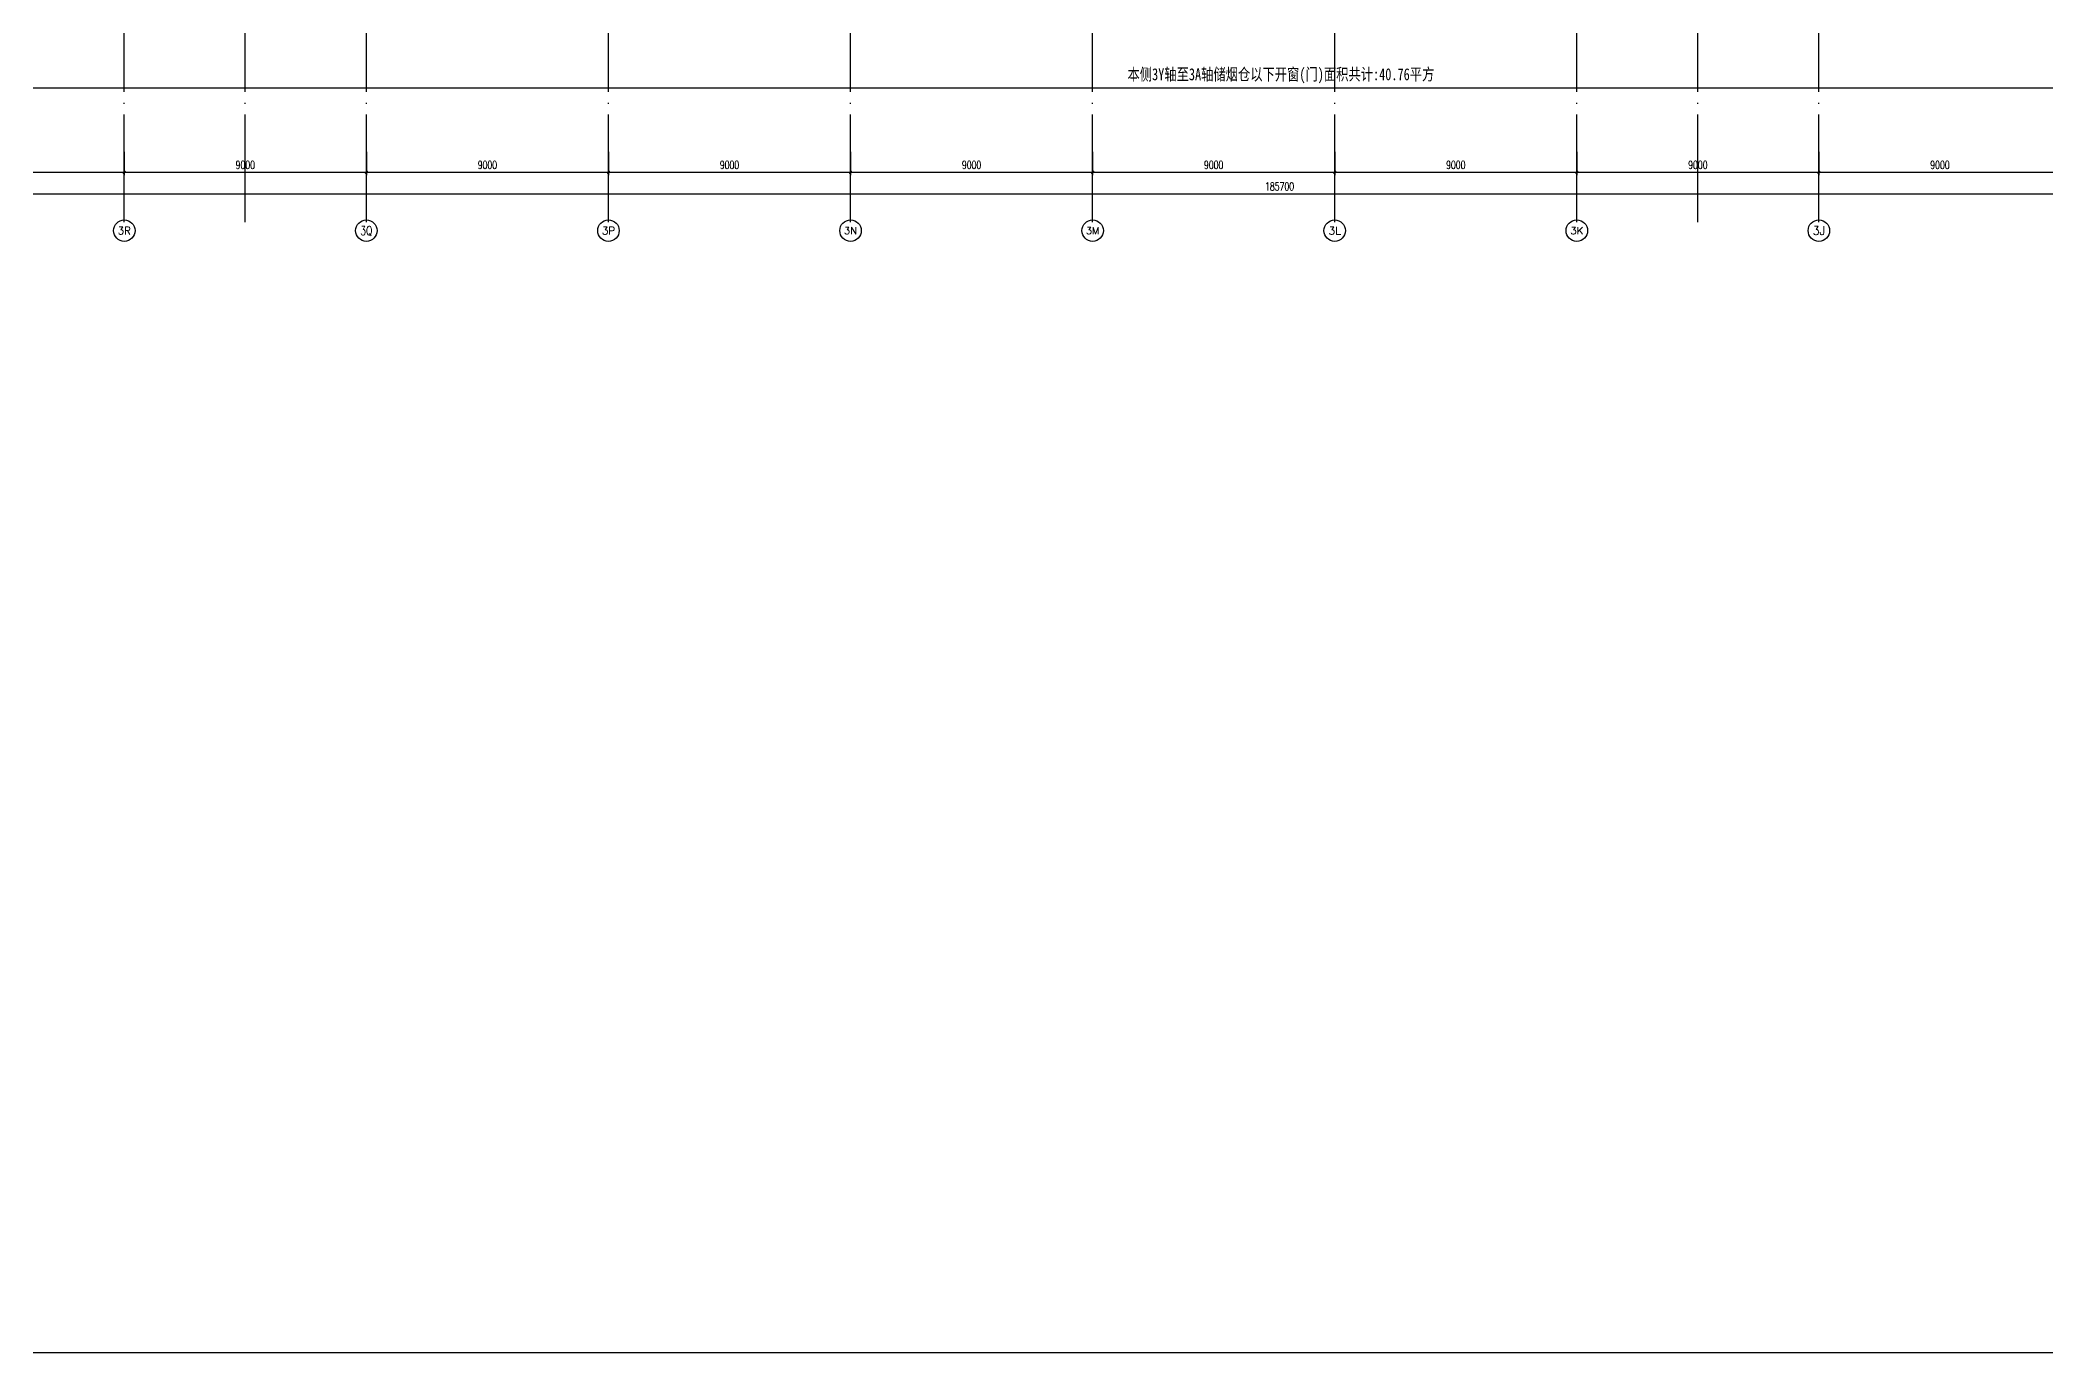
# Model space of a CAD drawing. Extents: x -555607 to 460190, y 498714 to 1664455.
# Drawn here: x -266983 to -192416, y 498714 to 547505 of the extents above; entities that cross this region are included whole.
import ezdxf
from ezdxf.enums import TextEntityAlignment as Align

# ---------------------------------------------------------------- set-up
doc = ezdxf.new("R2010")
doc.units = 0
doc.header["$LTSCALE"] = 1000
doc.header["$MEASUREMENT"] = 0
doc.linetypes.add('DOTE', pattern=[2.42, 2, -0.2, 0.02, -0.2])
doc.layers.get('Defpoints').update_dxf_attribs({"color": 210})
for name, color, linetype in [('A-AXIS-D', 1, 'Continuous'), ('A-AXIS-DOTE', 14, 'DOTE'), ('TH_DIM', 3, 'Continuous'), ('暖通', 7, 'Continuous')]:
    doc.layers.add(name, color=color, linetype=linetype)
doc.styles.add('_TCH_AXIS', font='COMPLEX', dxfattribs={"bigfont": 'GBCBIG'})
doc.styles.add('_TCH_DIM_T3', font='SIMPLEX', dxfattribs={"width": 0.705882, "bigfont": 'GBCBIG'})
doc.styles.add('图框宋体', font='', dxfattribs={"width": 0.75})
doc.styles.get('图框宋体').set_extended_font_data('SimSun')
doc.dimstyles.new('_TCH_ARCH&&100', dxfattribs={"dimtxt": 297.5, "dimasz": 100, "dimexe": 100, "dimexo": 100, "dimgap": 126.25, "dimtad": 1, "dimdec": 0, "dimzin": 0, "dimdsep": 46, "dimtxsty": '_TCH_DIM_T3', "dimblk": 'ARCHTICK', "dimcen": 0.09, "dimclrt": 7, "dimazin": 2, "dimtfac": 1, "dimtdec": 0, "dimtix": 1, "dimtmove": 2, "dimatfit": 3, "dimfxl": 100, "dimtolj": 1, "dimtzin": 0, "dimarcsym": 0})
doc.dimstyles.new('_TCH_ARCH&&150', dxfattribs={"dimtxt": 446.25, "dimasz": 150, "dimexe": 375, "dimexo": 450, "dimgap": 150, "dimtad": 1, "dimdec": 0, "dimzin": 0, "dimdsep": 46, "dimtxsty": '_TCH_DIM_T3', "dimblk": 'ARCHTICK', "dimcen": 0.09, "dimclrt": 7, "dimazin": 2, "dimtfac": 1, "dimtdec": 0, "dimtix": 1, "dimtmove": 2, "dimatfit": 3, "dimfxl": 1, "dimtolj": 1, "dimtzin": 0, "dimarcsym": 0})

# ---------------------------------------------------------------- blocks, each defined once
blk = doc.blocks.new('_ArchTick')
at = {"color": 0, "linetype": 'ByBlock', "const_width": 0.4}
blk.add_lwpolyline([(-0.5, -0.5), (0.5, 0.5)], dxfattribs=at)
blk = doc.blocks.new('*D129')
at = {"layer": 'A-AXIS-D', "color": 0, "lineweight": -2, "transparency": 16777216}
for p, q in [((-313754, 543250), (-313754, 541692)), ((-128054, 543250), (-128054, 541692)), ((-313754, 541792), (-128054, 541792))]:
    blk.add_line(p, q, dxfattribs=at)
at = {"layer": 'Defpoints', "color": 0, "transparency": 16777216}
for p in [(-313754, 543350), (-128054, 543350), (-128054, 541792)]:
    blk.add_point(p, dxfattribs=at)
at = {"layer": 'A-AXIS-D', "color": 0, "lineweight": -2, "transparency": 16777216, "xscale": 100, "yscale": 100, "zscale": 100, "rotation": 180}
blk.add_blockref('_ArchTick', (-313754, 541792), dxfattribs=at)
at = {"layer": 'A-AXIS-D', "color": 0, "lineweight": -2, "transparency": 16777216, "xscale": 100, "yscale": 100, "zscale": 100}
blk.add_blockref('_ArchTick', (-128054, 541792), dxfattribs=at)
at = {"layer": 'A-AXIS-D', "color": 7, "transparency": 16777216, "insert": (-220904, 542067), "char_height": 297.5, "attachment_point": 5, "style": '_TCH_DIM_T3'}
blk.add_mtext('\\A1;185700', dxfattribs=at)
blk = doc.blocks.new('*D254')
at = {"layer": 'A-AXIS-D', "color": 0, "lineweight": -2, "transparency": 16777216}
for p, q in [((-272854, 543350), (-272854, 542492)), ((-263854, 543350), (-263854, 542492)), ((-272854, 542592), (-263854, 542592))]:
    blk.add_line(p, q, dxfattribs=at)
at = {"layer": 'Defpoints', "color": 0, "transparency": 16777216}
for p in [(-272854, 543450), (-263854, 543450), (-263854, 542592)]:
    blk.add_point(p, dxfattribs=at)
at = {"layer": 'A-AXIS-D', "color": 0, "lineweight": -2, "transparency": 16777216, "xscale": 100, "yscale": 100, "zscale": 100, "rotation": 180}
blk.add_blockref('_ArchTick', (-272854, 542592), dxfattribs=at)
at = {"layer": 'A-AXIS-D', "color": 0, "lineweight": -2, "transparency": 16777216, "xscale": 100, "yscale": 100, "zscale": 100}
blk.add_blockref('_ArchTick', (-263854, 542592), dxfattribs=at)
at = {"layer": 'A-AXIS-D', "color": 7, "transparency": 16777216, "insert": (-268354, 542867), "char_height": 297.5, "attachment_point": 5, "style": '_TCH_DIM_T3'}
blk.add_mtext('\\A1;9000', dxfattribs=at)
blk = doc.blocks.new('*D255')
at = {"layer": 'A-AXIS-D', "color": 0, "lineweight": -2, "transparency": 16777216}
for p, q in [((-263854, 543350), (-263854, 542492)), ((-254854, 543350), (-254854, 542492)), ((-263854, 542592), (-254854, 542592))]:
    blk.add_line(p, q, dxfattribs=at)
at = {"layer": 'Defpoints', "color": 0, "transparency": 16777216}
for p in [(-263854, 543450), (-254854, 543450), (-254854, 542592)]:
    blk.add_point(p, dxfattribs=at)
at = {"layer": 'A-AXIS-D', "color": 0, "lineweight": -2, "transparency": 16777216, "xscale": 100, "yscale": 100, "zscale": 100, "rotation": 180}
blk.add_blockref('_ArchTick', (-263854, 542592), dxfattribs=at)
at = {"layer": 'A-AXIS-D', "color": 0, "lineweight": -2, "transparency": 16777216, "xscale": 100, "yscale": 100, "zscale": 100}
blk.add_blockref('_ArchTick', (-254854, 542592), dxfattribs=at)
at = {"layer": 'A-AXIS-D', "color": 7, "transparency": 16777216, "insert": (-259354, 542867), "char_height": 297.5, "attachment_point": 5, "style": '_TCH_DIM_T3'}
blk.add_mtext('\\A1;9000', dxfattribs=at)
blk = doc.blocks.new('*D256')
at = {"layer": 'A-AXIS-D', "color": 0, "lineweight": -2, "transparency": 16777216}
for p, q in [((-254854, 543350), (-254854, 542492)), ((-245854, 543350), (-245854, 542492)), ((-254854, 542592), (-245854, 542592))]:
    blk.add_line(p, q, dxfattribs=at)
at = {"layer": 'Defpoints', "color": 0, "transparency": 16777216}
for p in [(-254854, 543450), (-245854, 543450), (-245854, 542592)]:
    blk.add_point(p, dxfattribs=at)
at = {"layer": 'A-AXIS-D', "color": 0, "lineweight": -2, "transparency": 16777216, "xscale": 100, "yscale": 100, "zscale": 100, "rotation": 180}
blk.add_blockref('_ArchTick', (-254854, 542592), dxfattribs=at)
at = {"layer": 'A-AXIS-D', "color": 0, "lineweight": -2, "transparency": 16777216, "xscale": 100, "yscale": 100, "zscale": 100}
blk.add_blockref('_ArchTick', (-245854, 542592), dxfattribs=at)
at = {"layer": 'A-AXIS-D', "color": 7, "transparency": 16777216, "insert": (-250354, 542867), "char_height": 297.5, "attachment_point": 5, "style": '_TCH_DIM_T3'}
blk.add_mtext('\\A1;9000', dxfattribs=at)
blk = doc.blocks.new('*D257')
at = {"layer": 'A-AXIS-D', "color": 0, "lineweight": -2, "transparency": 16777216}
for p, q in [((-245854, 543350), (-245854, 542492)), ((-236854, 543350), (-236854, 542492)), ((-245854, 542592), (-236854, 542592))]:
    blk.add_line(p, q, dxfattribs=at)
at = {"layer": 'Defpoints', "color": 0, "transparency": 16777216}
for p in [(-245854, 543450), (-236854, 543450), (-236854, 542592)]:
    blk.add_point(p, dxfattribs=at)
at = {"layer": 'A-AXIS-D', "color": 0, "lineweight": -2, "transparency": 16777216, "xscale": 100, "yscale": 100, "zscale": 100, "rotation": 180}
blk.add_blockref('_ArchTick', (-245854, 542592), dxfattribs=at)
at = {"layer": 'A-AXIS-D', "color": 0, "lineweight": -2, "transparency": 16777216, "xscale": 100, "yscale": 100, "zscale": 100}
blk.add_blockref('_ArchTick', (-236854, 542592), dxfattribs=at)
at = {"layer": 'A-AXIS-D', "color": 7, "transparency": 16777216, "insert": (-241354, 542867), "char_height": 297.5, "attachment_point": 5, "style": '_TCH_DIM_T3'}
blk.add_mtext('\\A1;9000', dxfattribs=at)
blk = doc.blocks.new('*D258')
at = {"layer": 'A-AXIS-D', "color": 0, "lineweight": -2, "transparency": 16777216}
for p, q in [((-236854, 543350), (-236854, 542492)), ((-227854, 543350), (-227854, 542492)), ((-236854, 542592), (-227854, 542592))]:
    blk.add_line(p, q, dxfattribs=at)
at = {"layer": 'Defpoints', "color": 0, "transparency": 16777216}
for p in [(-236854, 543450), (-227854, 543450), (-227854, 542592)]:
    blk.add_point(p, dxfattribs=at)
at = {"layer": 'A-AXIS-D', "color": 0, "lineweight": -2, "transparency": 16777216, "xscale": 100, "yscale": 100, "zscale": 100, "rotation": 180}
blk.add_blockref('_ArchTick', (-236854, 542592), dxfattribs=at)
at = {"layer": 'A-AXIS-D', "color": 0, "lineweight": -2, "transparency": 16777216, "xscale": 100, "yscale": 100, "zscale": 100}
blk.add_blockref('_ArchTick', (-227854, 542592), dxfattribs=at)
at = {"layer": 'A-AXIS-D', "color": 7, "transparency": 16777216, "insert": (-232354, 542867), "char_height": 297.5, "attachment_point": 5, "style": '_TCH_DIM_T3'}
blk.add_mtext('\\A1;9000', dxfattribs=at)
blk = doc.blocks.new('*D259')
at = {"layer": 'A-AXIS-D', "color": 0, "lineweight": -2, "transparency": 16777216}
for p, q in [((-227854, 543350), (-227854, 542492)), ((-218854, 543350), (-218854, 542492)), ((-227854, 542592), (-218854, 542592))]:
    blk.add_line(p, q, dxfattribs=at)
at = {"layer": 'Defpoints', "color": 0, "transparency": 16777216}
for p in [(-227854, 543450), (-218854, 543450), (-218854, 542592)]:
    blk.add_point(p, dxfattribs=at)
at = {"layer": 'A-AXIS-D', "color": 0, "lineweight": -2, "transparency": 16777216, "xscale": 100, "yscale": 100, "zscale": 100, "rotation": 180}
blk.add_blockref('_ArchTick', (-227854, 542592), dxfattribs=at)
at = {"layer": 'A-AXIS-D', "color": 0, "lineweight": -2, "transparency": 16777216, "xscale": 100, "yscale": 100, "zscale": 100}
blk.add_blockref('_ArchTick', (-218854, 542592), dxfattribs=at)
at = {"layer": 'A-AXIS-D', "color": 7, "transparency": 16777216, "insert": (-223354, 542867), "char_height": 297.5, "attachment_point": 5, "style": '_TCH_DIM_T3'}
blk.add_mtext('\\A1;9000', dxfattribs=at)
blk = doc.blocks.new('*D260')
at = {"layer": 'A-AXIS-D', "color": 0, "lineweight": -2, "transparency": 16777216}
for p, q in [((-218854, 543350), (-218854, 542492)), ((-209854, 543350), (-209854, 542492)), ((-218854, 542592), (-209854, 542592))]:
    blk.add_line(p, q, dxfattribs=at)
at = {"layer": 'Defpoints', "color": 0, "transparency": 16777216}
for p in [(-218854, 543450), (-209854, 543450), (-209854, 542592)]:
    blk.add_point(p, dxfattribs=at)
at = {"layer": 'A-AXIS-D', "color": 0, "lineweight": -2, "transparency": 16777216, "xscale": 100, "yscale": 100, "zscale": 100, "rotation": 180}
blk.add_blockref('_ArchTick', (-218854, 542592), dxfattribs=at)
at = {"layer": 'A-AXIS-D', "color": 0, "lineweight": -2, "transparency": 16777216, "xscale": 100, "yscale": 100, "zscale": 100}
blk.add_blockref('_ArchTick', (-209854, 542592), dxfattribs=at)
at = {"layer": 'A-AXIS-D', "color": 7, "transparency": 16777216, "insert": (-214354, 542867), "char_height": 297.5, "attachment_point": 5, "style": '_TCH_DIM_T3'}
blk.add_mtext('\\A1;9000', dxfattribs=at)
blk = doc.blocks.new('*D261')
at = {"layer": 'A-AXIS-D', "color": 0, "lineweight": -2, "transparency": 16777216}
for p, q in [((-209854, 543350), (-209854, 542492)), ((-200854, 543350), (-200854, 542492)), ((-209854, 542592), (-200854, 542592))]:
    blk.add_line(p, q, dxfattribs=at)
at = {"layer": 'Defpoints', "color": 0, "transparency": 16777216}
for p in [(-209854, 543450), (-200854, 543450), (-200854, 542592)]:
    blk.add_point(p, dxfattribs=at)
at = {"layer": 'A-AXIS-D', "color": 0, "lineweight": -2, "transparency": 16777216, "xscale": 100, "yscale": 100, "zscale": 100, "rotation": 180}
blk.add_blockref('_ArchTick', (-209854, 542592), dxfattribs=at)
at = {"layer": 'A-AXIS-D', "color": 0, "lineweight": -2, "transparency": 16777216, "xscale": 100, "yscale": 100, "zscale": 100}
blk.add_blockref('_ArchTick', (-200854, 542592), dxfattribs=at)
at = {"layer": 'A-AXIS-D', "color": 7, "transparency": 16777216, "insert": (-205354, 542867), "char_height": 297.5, "attachment_point": 5, "style": '_TCH_DIM_T3'}
blk.add_mtext('\\A1;9000', dxfattribs=at)
blk = doc.blocks.new('*D262')
at = {"layer": 'A-AXIS-D', "color": 0, "lineweight": -2, "transparency": 16777216}
for p, q in [((-200854, 543350), (-200854, 542492)), ((-191854, 543350), (-191854, 542492)), ((-200854, 542592), (-191854, 542592))]:
    blk.add_line(p, q, dxfattribs=at)
at = {"layer": 'Defpoints', "color": 0, "transparency": 16777216}
for p in [(-200854, 543450), (-191854, 543450), (-191854, 542592)]:
    blk.add_point(p, dxfattribs=at)
at = {"layer": 'A-AXIS-D', "color": 0, "lineweight": -2, "transparency": 16777216, "xscale": 100, "yscale": 100, "zscale": 100, "rotation": 180}
blk.add_blockref('_ArchTick', (-200854, 542592), dxfattribs=at)
at = {"layer": 'A-AXIS-D', "color": 0, "lineweight": -2, "transparency": 16777216, "xscale": 100, "yscale": 100, "zscale": 100}
blk.add_blockref('_ArchTick', (-191854, 542592), dxfattribs=at)
at = {"layer": 'A-AXIS-D', "color": 7, "transparency": 16777216, "insert": (-196354, 542867), "char_height": 297.5, "attachment_point": 5, "style": '_TCH_DIM_T3'}
blk.add_mtext('\\A1;9000', dxfattribs=at)
blk = doc.blocks.new('*D619')
at = {"layer": 'Defpoints', "color": 0, "transparency": 16777216}
for p in [(-312854, 547218), (-128854, 547218), (-128854, 545730)]:
    blk.add_point(p, dxfattribs=at)
at = {"layer": 'TH_DIM', "color": 0, "lineweight": -2, "transparency": 16777216}
for p, q in [((-312854, 546768), (-312854, 545355)), ((-128854, 546768), (-128854, 545355)), ((-312854, 545730), (-128854, 545730))]:
    blk.add_line(p, q, dxfattribs=at)
at = {"layer": 'TH_DIM', "color": 0, "lineweight": -2, "transparency": 16777216, "xscale": 150, "yscale": 150, "zscale": 150, "rotation": 180}
blk.add_blockref('_ArchTick', (-312854, 545730), dxfattribs=at)
at = {"layer": 'TH_DIM', "color": 0, "lineweight": -2, "transparency": 16777216, "xscale": 150, "yscale": 150, "zscale": 150}
blk.add_blockref('_ArchTick', (-128854, 545730), dxfattribs=at)
at = {"layer": 'TH_DIM', "color": 7, "transparency": 16777216, "insert": (-220854, 546177), "char_height": 446.25, "attachment_point": 5, "style": '图框宋体'}
blk.add_mtext('\\A1;本侧3Y轴至3A轴储烟仓以下开窗(门)面积共计:40.76平方', dxfattribs=at)

msp = doc.modelspace()

# ---------------------------------------------------------------- linework, layer by layer
at = {"layer": 'A-AXIS-D'}
for centre in [(-263854.2, 540424), (-254854.2, 540424), (-245854.2, 540424), (-236854.2, 540424), (-227854.2, 540424), (-218854.2, 540424), (-209854.2, 540424), (-200854.2, 540424)]:
    msp.add_circle(centre, 400, dxfattribs=at)
at = {"layer": 'A-AXIS-DOTE', "color": 250, "ltscale": 2}
for p, q in [((-263854.2, 540740), (-263854.2, 637259.3)), ((-259354.2, 540740), (-259354.2, 637259.3)), ((-254854.2, 540740), (-254854.2, 637259.3)), ((-245854.2, 540740), (-245854.2, 637259.3)), ((-236854.2, 540740), (-236854.2, 637259.3)), ((-227854.2, 540740), (-227854.2, 637259.3)), ((-218854.2, 540740), (-218854.2, 637259.3)), ((-209854.2, 540740), (-209854.2, 637259.3)), ((-205354.2, 540740), (-205354.2, 637259.3)), ((-200854.2, 540740), (-200854.2, 637259.3))]:
    msp.add_line(p, q, dxfattribs=at)
at = {"layer": '暖通', "color": 7}
msp.add_lwpolyline([(-417498.8, 920104.8), (460189.9, 920104.8), (460189.9, 498714.2), (-417498.8, 498714.2)], close=True, dxfattribs=at)

# ---------------------------------------------------------------- texts
at = {"layer": 'A-AXIS-D', "color": 7, "style": '_TCH_AXIS'}
for s, height, p, p2 in [('3R', 276.42, (-264097.7, 540285.8), (-263610.7, 540285.8)), ('3P', 282.17, (-246096, 540282.9), (-245612.3, 540282.9)), ('3N', 270.86, (-237099.3, 540288.5), (-236609.1, 540288.5)), ('3M', 260.31, (-228102.1, 540293.8), (-227606.3, 540293.8)), ('3L', 294.28, (-219092.4, 540276.8), (-218616, 540276.8)), ('3K', 270.86, (-210099.3, 540288.5), (-209609.1, 540288.5)), ('3J', 321.14, (-201083.6, 540263.4), (-200624.8, 540263.4))]:
    msp.add_text(s, height=height, dxfattribs=at).set_placement(p, p2, align=Align.FIT)
at = {"layer": 'A-AXIS-D', "color": 7, "style": '_TCH_AXIS', "width": 0.807692}
msp.add_text('3Q', height=333.94, dxfattribs=at).set_placement((-255079, 540257), (-254629.4, 540257), align=Align.FIT)

# ---------------------------------------------------------------- dimensions: what is measured, and where the dimension line sits
at = {"layer": 'A-AXIS-D'}
for base, p1, p2, text, picture, middle in [((-128054.2, 541792.2), (-313754.2, 543350.2), (-128054.2, 543350.2), '185700', '*D129', (-220904.2, 542067.2)), ((-263854.2, 542592.2), (-272854.2, 543450.2), (-263854.2, 543450.2), '9000', '*D254', (-268354.2, 542867.2)), ((-254854.2, 542592.2), (-263854.2, 543450.2), (-254854.2, 543450.2), '9000', '*D255', (-259354.2, 542867.2)), ((-245854.2, 542592.2), (-254854.2, 543450.2), (-245854.2, 543450.2), '9000', '*D256', (-250354.2, 542867.2)), ((-236854.2, 542592.2), (-245854.2, 543450.2), (-236854.2, 543450.2), '9000', '*D257', (-241354.2, 542867.2)), ((-227854.2, 542592.2), (-236854.2, 543450.2), (-227854.2, 543450.2), '9000', '*D258', (-232354.2, 542867.2)), ((-218854.2, 542592.2), (-227854.2, 543450.2), (-218854.2, 543450.2), '9000', '*D259', (-223354.2, 542867.2)), ((-209854.2, 542592.2), (-218854.2, 543450.2), (-209854.2, 543450.2), '9000', '*D260', (-214354.2, 542867.2)), ((-200854.2, 542592.2), (-209854.2, 543450.2), (-200854.2, 543450.2), '9000', '*D261', (-205354.2, 542867.2)), ((-191854.2, 542592.2), (-200854.2, 543450.2), (-191854.2, 543450.2), '9000', '*D262', (-196354.2, 542867.2))]:
    dim = msp.add_linear_dim(base=base, p1=p1, p2=p2, angle=0, text=text, dimstyle='_TCH_ARCH&&100', override={"dimgap": 0}, dxfattribs=at)
    dim.commit()
    dim.dimension.update_dxf_attribs({"geometry": picture, "text_midpoint": middle, "dimtype": 129})
at = {"layer": 'TH_DIM', "color": 7}
dim = msp.add_aligned_dim(p1=(-312854.2, 547218.4), p2=(-128854.2, 547218.4), distance=-1488.8, text='本侧3Y轴至3A轴储烟仓以下开窗(门)面积共计:40.76平方', dimstyle='_TCH_ARCH&&150', override={"dimtxsty": '图框宋体'}, dxfattribs=at)
dim.commit()
dim.dimension.update_dxf_attribs({"geometry": '*D619', "text_midpoint": (-220854.2, 546177.5)})

doc.saveas('drawing.dxf')
